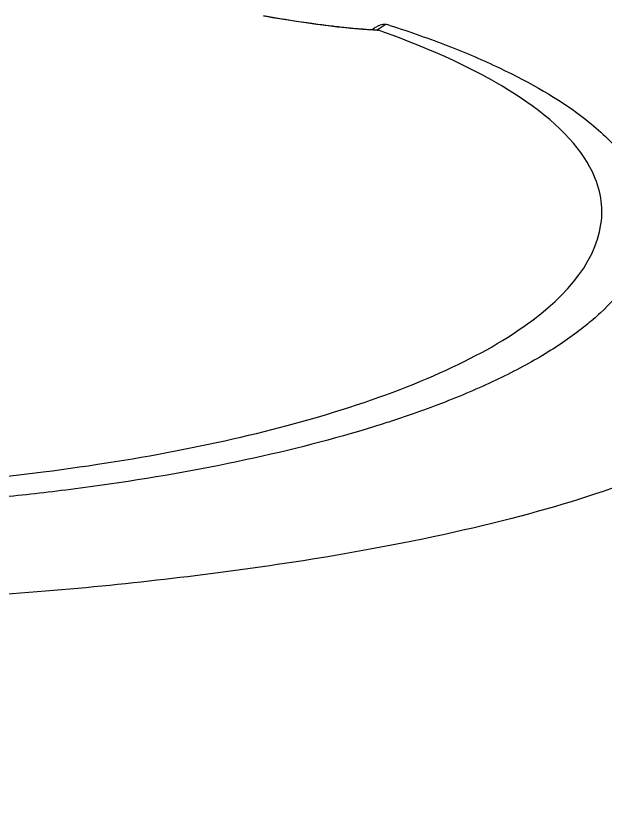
# Model space of a CAD drawing. Header units: millimetres. Extents: x 0 to 4378, y 0 to 2376.
# Drawn here: x 787.08 to 803.97, y 2192.53 to 2215.47 of the extents above; entities that cross this region are included whole.
import ezdxf

# ---------------------------------------------------------------- set-up
doc = ezdxf.new("R2010")
doc.units = ezdxf.units.MM
doc.header["$LTSCALE"] = 0.2

# ---------------------------------------------------------------- blocks, each defined once
blk = doc.blocks.new('A$C67cfe5fe')
for radius, start, end in [(86.413, 313.06048, 226.93952), (59, 311.98884, 228.01116), (57.092, 313.6982, 226.3018)]:
    blk.add_arc((0, 0), radius, start, end)
blk.add_ellipse((17.731, 49.35), major_axis=(-3.301, -0.414), ratio=0.41873, start_param=2.365377, end_param=2.483927)
for points, knots in [([(48.929, 34.773), (47.296, 37.236), (45.449, 39.627), (43.367, 41.916), (42.846, 42.488), (42.31, 43.054), (41.76, 43.612), (41.21, 44.171), (40.644, 44.723), (40.064, 45.265), (39.774, 45.536), (39.48, 45.805), (39.182, 46.074), (38.884, 46.343), (38.583, 46.61), (38.277, 46.873), (37.972, 47.136), (37.663, 47.395), (37.35, 47.652), (37.037, 47.909), (36.721, 48.165), (36.401, 48.418), (35.76, 48.925), (35.104, 49.426), (34.433, 49.915), (33.763, 50.405), (33.077, 50.883), (32.375, 51.349), (31.673, 51.814), (30.956, 52.268), (30.224, 52.708), (29.492, 53.148), (28.744, 53.576), (27.981, 53.992), (26.456, 54.822), (24.87, 55.593), (23.227, 56.3), (21.585, 57.008), (19.89, 57.65), (18.145, 58.217)], [0, 0, 0, 0, 0.25, 0.25, 0.25, 0.3125, 0.3125, 0.3125, 0.375, 0.375, 0.375, 0.40625, 0.40625, 0.40625, 0.4375, 0.4375, 0.4375, 0.46875, 0.46875, 0.46875, 0.5, 0.5, 0.5, 0.5625, 0.5625, 0.5625, 0.625, 0.625, 0.625, 0.6875, 0.6875, 0.6875, 0.75, 0.75, 0.75, 0.875, 0.875, 0.875, 1, 1, 1, 1]), ([(49.173, 32.616), (47.53, 35.088), (45.674, 37.491), (43.579, 39.786), (43.056, 40.36), (42.517, 40.927), (41.964, 41.486), (41.41, 42.046), (40.842, 42.598), (40.258, 43.142), (39.966, 43.414), (39.671, 43.684), (39.372, 43.952), (39.072, 44.22), (38.769, 44.486), (38.462, 44.749), (38.155, 45.013), (37.844, 45.275), (37.53, 45.534), (37.216, 45.793), (36.897, 46.05), (36.575, 46.304), (35.931, 46.813), (35.272, 47.312), (34.598, 47.801), (33.923, 48.29), (33.233, 48.768), (32.528, 49.234), (31.823, 49.701), (31.102, 50.156), (30.366, 50.598), (29.63, 51.04), (28.879, 51.469), (28.112, 51.884), (26.579, 52.715), (24.985, 53.49), (23.335, 54.2), (21.685, 54.909), (19.982, 55.558), (18.229, 56.132)], [-1, -1, -1, -1, -0.75, -0.75, -0.75, -0.6875, -0.6875, -0.6875, -0.625, -0.625, -0.625, -0.59375, -0.59375, -0.59375, -0.5625, -0.5625, -0.5625, -0.53125, -0.53125, -0.53125, -0.5, -0.5, -0.5, -0.4375, -0.4375, -0.4375, -0.375, -0.375, -0.375, -0.3125, -0.3125, -0.3125, -0.25, -0.25, -0.25, -0.125, -0.125, -0.125, 0, 0, 0, 0]), ([(16.955, 49.081), (17.307, 49.019), (17.653, 48.963), (18.323, 48.863), (18.65, 48.82), (19.313, 48.742), (19.637, 48.712), (19.999, 48.688), (20.087, 48.683), (20.168, 48.68)], [0.0002819, 0.0002819, 0.0002819, 0.0002819, 0.1096864, 0.1096864, 0.2297154, 0.2297154, 0.3813956, 0.3813956, 0.4345671, 0.4345671, 0.4345671, 0.4345671]), ([(20.252, 48.666), (20.095, 48.673), (19.924, 48.684), (19.74, 48.699), (19.648, 48.706), (19.554, 48.715), (19.456, 48.724), (19.408, 48.729), (19.358, 48.734), (19.308, 48.739), (19.258, 48.745), (19.233, 48.747), (19.156, 48.756), (19.086, 48.763), (19.015, 48.772), (18.943, 48.78), (18.859, 48.79), (18.773, 48.801), (18.687, 48.812), (18.528, 48.832), (18.407, 48.848), (18.201, 48.877), (17.789, 48.936), (17.373, 49.003), (16.962, 49.076)], [0, 0, 0, 0, 0.25, 0.25, 0.25, 0.375, 0.375, 0.375, 0.4375, 0.4375, 0.4375, 0.5, 0.5, 0.5, 0.557564, 0.557564, 0.557564, 0.625, 0.625, 0.625, 0.75, 0.75, 0.75, 1, 1, 1, 1]), ([(-0.009, 35.377), (1.128, 35.377), (2.276, 35.396), (4.534, 35.474), (5.688, 35.536), (8.127, 35.718), (9.404, 35.845), (13.452, 36.362), (16.034, 36.871), (20.77, 38.22), (22.793, 39.078), (25.516, 40.895), (26.47, 41.942), (26.709, 43.614), (26.63, 44.11), (26.035, 45.347), (25.328, 46.071), (22.925, 47.663), (21.315, 48.291), (20.252, 48.666)], [-3.557548, -3.557548, -3.557548, -3.557548, -3.349945, -3.349945, -3.131371, -3.131371, -2.88131, -2.88131, -2.314192, -2.314192, -1.681115, -1.681115, -1.111984, -1.111984, -0.864569, -0.864569, -0.492008, -0.492008, -0.000015, -0.000015, -0.000015, -0.000015]), ([(20.581, 48.807), (21.167, 48.62), (21.725, 48.423), (22.772, 48.017), (23.264, 47.806), (24.638, 47.156), (25.419, 46.697), (26.472, 45.906), (26.828, 45.581), (27.191, 45.163), (27.262, 45.074), (27.361, 44.942), (27.394, 44.897), (27.576, 44.633), (27.694, 44.413), (27.831, 44.077), (27.872, 43.956), (27.936, 43.704), (27.959, 43.574), (27.985, 43.309), (27.987, 43.172), (27.97, 42.895), (27.95, 42.756), (27.889, 42.479), (27.847, 42.341), (27.58, 41.642), (27.185, 41.094), (26.486, 40.439), (26.342, 40.314), (25.869, 39.933), (25.508, 39.681), (24.707, 39.187), (24.265, 38.946), (23.549, 38.597), (23.304, 38.484), (22.797, 38.262), (22.535, 38.154), (21.999, 37.942), (21.72, 37.837), (21.147, 37.632), (20.844, 37.529), (20.405, 37.387), (20.262, 37.341), (17.851, 36.595), (15.19, 36.024), (11.896, 35.561), (11.527, 35.512), (10.501, 35.385), (9.837, 35.312), (8.16, 35.149), (7.133, 35.069), (5.569, 34.976), (5.045, 34.95), (3.992, 34.906), (3.464, 34.888), (2.933, 34.874)], [0.00002, 0.00002, 0.00002, 0.00002, 0.259158, 0.259158, 0.518708, 0.518708, 1.038075, 1.038075, 1.384705, 1.384705, 1.477831, 1.477831, 1.526561, 1.526561, 1.759973, 1.759973, 1.890971, 1.890971, 2.029156, 2.029156, 2.171186, 2.171186, 2.316283, 2.316283, 2.460898, 2.460898, 3.049329, 3.049329, 3.189055, 3.189055, 3.478614, 3.478614, 3.769885, 3.769885, 3.913253, 3.913253, 4.056001, 4.056001, 4.19686, 4.19686, 4.341119, 4.341119, 4.411312, 4.411312, 5.498875, 5.498875, 5.634552, 5.634552, 5.872375, 5.872375, 6.229939, 6.229939, 6.408513, 6.408513, 6.587137, 6.587137, 6.587137, 6.587137]), ([(20.207, 48.677), (20.215, 48.675), (20.223, 48.674), (20.239, 48.67), (20.246, 48.668), (20.252, 48.666)], [0.000074656, 0.000074656, 0.000074656, 0.000074656, 0.002992048, 0.002992048, 0.005986979, 0.005986979, 0.005986979, 0.005986979]), ([(20.581, 48.807), (20.563, 48.813), (20.542, 48.818), (20.498, 48.827), (20.475, 48.83), (20.449, 48.833)], [-0.0164291, -0.0164291, -0.0164291, -0.0164291, -0.00823051, -0.00823051, -0.00000316, -0.00000316, -0.00000316, -0.00000316]), ([(31.28, 41.035), (31.947, 40.324), (32.269, 39.495), (31.75, 38.542), (31.715, 38.484), (31.638, 38.363), (31.596, 38.302), (31.509, 38.184), (31.463, 38.125), (31.22, 37.834), (30.976, 37.606), (30.536, 37.269), (30.376, 37.157), (29.508, 36.594), (28.615, 36.158), (27.265, 35.644), (26.987, 35.544), (24.346, 34.642), (21.31, 33.95), (15.568, 33.07), (13.191, 32.79), (9.442, 32.474), (8.166, 32.388), (5.586, 32.245), (4.261, 32.187), (2.933, 32.153)], [1.087756, 1.087756, 1.087756, 1.087756, 1.428405, 1.428405, 1.450296, 1.450296, 1.471663, 1.471663, 1.492327, 1.492327, 1.574835, 1.574835, 1.616316, 1.616316, 1.784634, 1.784634, 1.826029, 1.826029, 2.164003, 2.164003, 2.373598, 2.373598, 2.479923, 2.479923, 2.586935, 2.586935, 2.586935, 2.586935])]:
    blk.add_open_spline(points, degree=3, knots=knots)
for points in [[(20.061, 48.685), (20.097, 48.707), (20.131, 48.73), (20.163, 48.752)], [(20.449, 48.833), (20.36, 48.84), (20.258, 48.806), (20.168, 48.745)], [(20.168, 48.68), (20.181, 48.68), (20.194, 48.678), (20.207, 48.677)]]:
    blk.add_open_spline(points, degree=3)

msp = doc.modelspace()

# ---------------------------------------------------------------- block references
msp.add_blockref('A$C67cfe5fe', (777.219, 2166.397))

doc.saveas('drawing.dxf')
